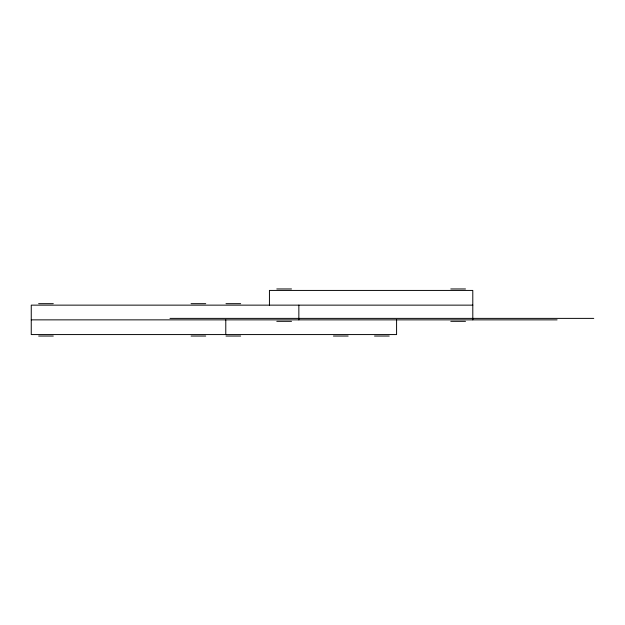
<?xml version="1.0" encoding="UTF-8"?>
<svg xmlns="http://www.w3.org/2000/svg" width="625" height="625" viewBox="0 0 625 625"><rect width="100%" height="100%" fill="white"/><g stroke="black" fill="none" stroke-linecap="round" stroke-linejoin="round"><path stroke-width="0.94" d="M276.789 288.961L291.508 288.961M450.789 288.961L465.5 288.961M38.641 303.672L53.289 303.672M191.086 303.672L205.727 303.672M226 303.672L240.648 303.672M472.805 305.141L31.258 305.141L31.25 334.57L396.586 334.57L396.586 319.859M169.992 318.383L593.75 318.383M31.25 319.859L557.094 319.859M276.789 321.328L291.508 321.328M450.789 321.328L465.5 321.328M38.641 336.039L53.289 336.039M191.086 336.039L205.727 336.039M226 336.039L240.648 336.039M333.438 336.039L348.156 336.039M374.516 336.039L389.227 336.039M472.805 319.859L472.789 290.43L269.438 290.43L269.438 305.141M298.852 305.141L298.852 319.859M225.781 319.859L225.781 334.57"/></g></svg>
